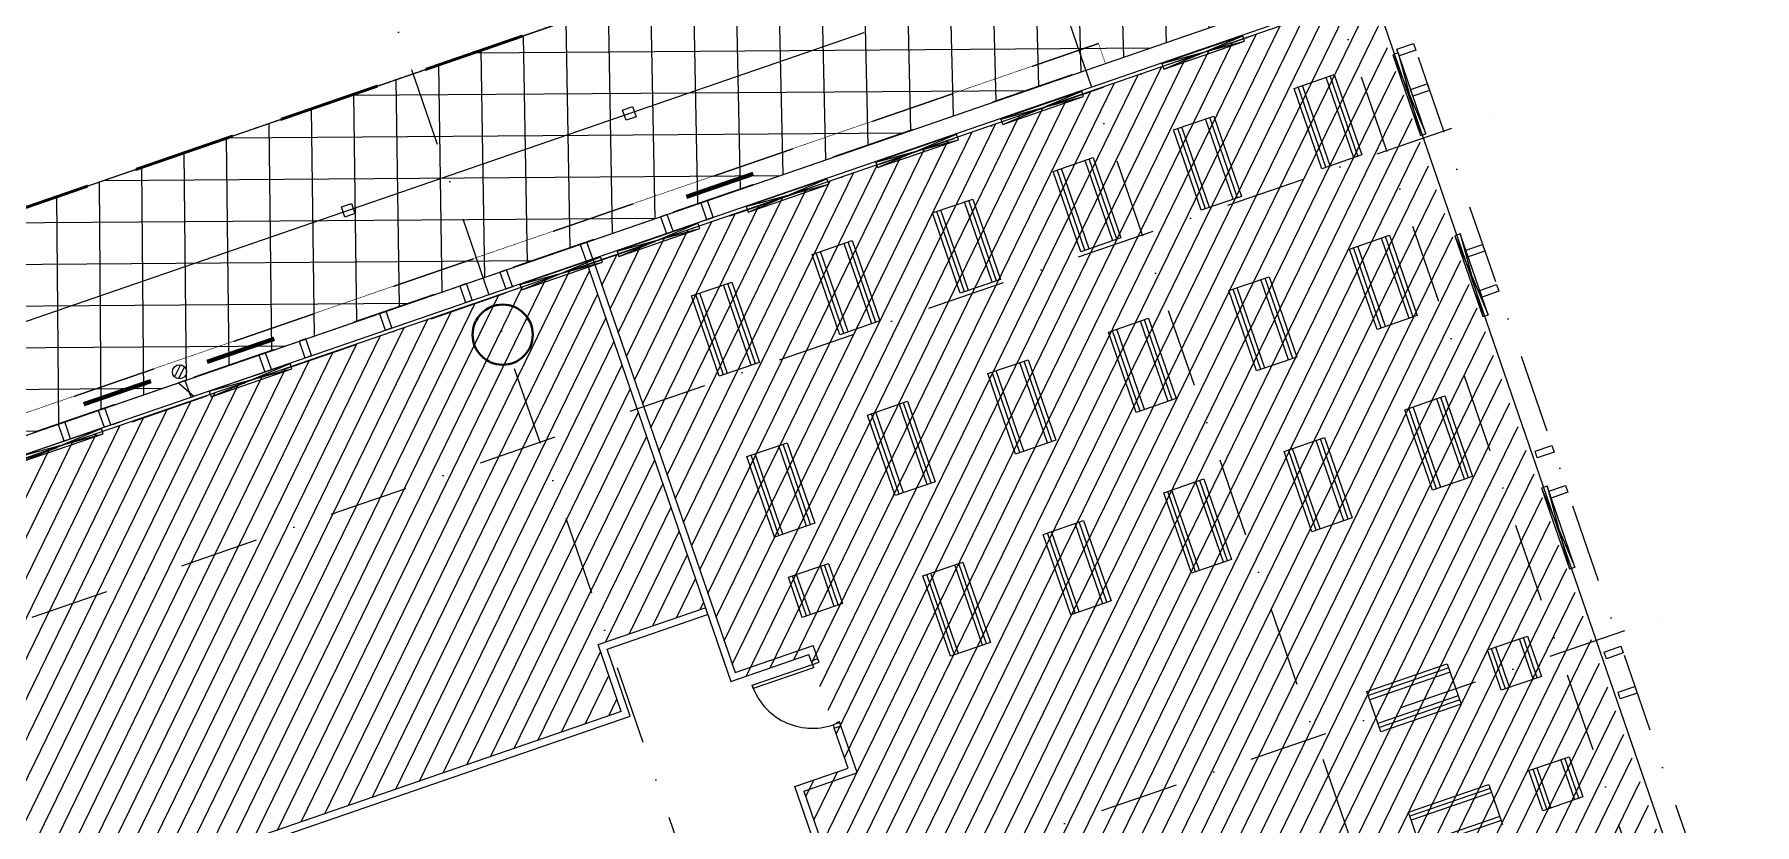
# Model space of a CAD drawing. Extents: x 760773 to 1075934, y 719259 to 1013331.
# Drawn here: x 994841 to 1019136, y 877150 to 888305 of the extents above; entities that cross this region are included whole.
import ezdxf

# ---------------------------------------------------------------- set-up
doc = ezdxf.new("R2010")
doc.units = 0
doc.header["$MEASUREMENT"] = 0
for name, pattern in [('DGN2', [0.82956, 0.41478, -0.41478]), ('DGN3', [1.24434, 0.8295600000000001, -0.41478]), ('DGN4', [1.1161312, 0.5580656, -0.2790328, 0, -0.2790328])]:
    doc.linetypes.add(name, pattern=pattern)
doc.layers.add('2', color=7, linetype='Continuous')
doc.layers.add('e-b-shell', color=253, linetype='Continuous')
for name, color, linetype, lineweight in [('27', 7, 'Continuous', 0), ('A-Door', 4, 'Continuous', 0), ('A-WALL', 2, 'Continuous', 0), ('AC-DIFF-HL', 7, 'Continuous', 0), ('spare0', 7, 'Continuous', 0)]:
    doc.layers.add(name, color=color, linetype=linetype, lineweight=lineweight)
doc.dimstyles.get("Standard").update_dxf_attribs({"dimtxt": 0.18, "dimasz": 0.18, "dimexe": 0.18, "dimexo": 0.0625, "dimgap": 0.09, "dimtad": 0, "dimtih": 1, "dimtoh": 1, "dimdec": 4, "dimzin": 0, "dimdsep": 46, "dimtxsty": 'Standard', "dimcen": 0.09, "dimadec": 0, "dimazin": 0, "dimtfac": 1, "dimtdec": 4, "dimtofl": 0, "dimtmove": 0, "dimatfit": 3, "dimfxl": 1, "dimtolj": 1, "dimtzin": 0, "dimarcsym": 0})
pattern_1 = [(244.0000000025343, (1013934.397996835, 889221.9745126645), (224.6985115796392, -109.5927866873305), [])]

# ---------------------------------------------------------------- blocks, each defined once
blk = doc.blocks.new('AnonymousCell')
at = {"layer": 'e-b-shell', "lineweight": 0, "flags": 128}
for points in [[(8.212448826641776, 31.43619029212277), (8.245005334727466, 31.3416383311851), (8.008588137454353, 31.26023431192152), (7.976031629368663, 31.3547862728592), (8.212448826641776, 31.43619029212277)], [(9.189148344332352, 28.59963320114184), (9.221704852534458, 28.50508123717736), (8.985287655261345, 28.42367721791379), (8.95273114729207, 28.51822917873506), (9.189148344332352, 28.59963320114184)], [(10.16584785608575, 25.76307611318771), (10.19840436719824, 25.66852414933965), (9.961987173068337, 25.58712012995966), (9.929430665099062, 25.68167209392413), (10.16584785608575, 25.76307611318771)], [(11.14254766376689, 22.92651810357347), (11.17510417185258, 22.83196614275221), (10.9386869778391, 22.75056212348863), (10.90613046975341, 22.8451140843099), (11.14254766376689, 22.92651810357347)]]:
    blk.add_lwpolyline(points, dxfattribs=at)
blk = doc.blocks.new('AnonymousCell2')
at = {"layer": 'e-b-shell', "lineweight": 0, "flags": 128}
for points in [[(8.21238874772098, 31.4361788140377), (8.24494525580667, 31.34162685018964), (8.00852806167677, 31.26022283080965), (7.975971553707495, 31.35477479174733), (8.21238874772098, 31.4361788140377)], [(9.189088265527971, 28.59962172002997), (9.22164477664046, 28.50506975920871), (8.985227579600178, 28.42366573994514), (8.952671071514487, 28.5182177007664), (9.189088265527971, 28.59962172002997)], [(10.16578778030816, 25.76306463207584), (10.19834429142065, 25.66851266822778), (9.96192709740717, 25.5871086489642), (9.92937058932148, 25.68166061281227), (10.16578778030816, 25.76306463207584)], [(11.14248758810572, 22.9265066224616), (11.17504409619141, 22.83195466164034), (10.93862690206151, 22.75055064237677), (10.90607039397582, 22.84510260319803), (11.14248758810572, 22.9265066224616)]]:
    blk.add_lwpolyline(points, dxfattribs=at)
blk = doc.blocks.new('AnonymousCell4')
at = {"layer": 'e-b-shell', "lineweight": 13}
for p, q in [((0.01493497425690293, 0.09875125274993479), (-0.06870090635493398, -0.0727277168771252)), ((0.0688626179471612, 0.07244898832868785), (-0.01477326569147408, -0.0990299874683842))]:
    blk.add_line(p, q, dxfattribs=at)
blk.add_circle((8.085044100880623e-05, -0.0001393689308315516), 0.1, dxfattribs=at)

msp = doc.modelspace()

# ---------------------------------------------------------------- hatches: boundary and pattern name
at = {"layer": '27', "lineweight": 0, "true_color": 0x636466}
h = msp.add_hatch(dxfattribs=at)
h.set_pattern_fill('ANSI31', color=251, scale=1999.999999999999)
h.set_pattern_definition(pattern_1)
edge = h.paths.add_edge_path()
edge.add_line((1005121.196044833, 879324.625989487), (1004769.720587564, 879203.6032840948))
edge.add_line((1004769.720587565, 879203.6032840948), (1002743.023682597, 885089.5670407234))
edge.add_line((1002743.023682597, 885089.5670407234), (1003096.38844408, 885211.2374079174))
edge.add_line((1003096.38844408, 885211.2374079173), (1013698.244934307, 888861.7493501611))
edge.add_line((1013698.244934307, 888861.7493501612), (1022960.606772674, 861961.8971040047))
edge.add_line((1022960.606772674, 861961.8971040049), (1012358.750282448, 858311.3851617612))
edge.add_line((1012358.750282448, 858311.3851617611), (1011301.253831904, 861382.5778841877))
edge.add_arc((1011303.144869057, 861383.2290204909), 2.00000000003361, 108.99992429524369, 198.999999837239, ccw=False)
edge.add_line((1011302.493735247, 861385.1200585024), (1011957.737960869, 861610.7377704063))
edge.add_line((1011957.737960869, 861610.7377704068), (1011241.392492004, 863691.2372724828))
edge.add_line((1011241.392492004, 863691.2372724827), (1010586.123572562, 863465.6100893928))
edge.add_arc((1010585.472436253, 863467.5011265437), 1.999999999981626, 198.9999998414781, 289.0000000070585, ccw=False)
edge.add_line((1010583.5813991, 863466.8499902397), (1007146.213616763, 873449.6909828277))
edge.add_arc((1007148.104653916, 873450.3421191316), 2.00000000003361, 108.9997066509165, 198.999999837239, ccw=False)
edge.add_line((1007147.45352729, 873452.2331596166), (1007802.698998445, 873677.8485162802))
edge.add_line((1007802.698998445, 873677.8485162802), (1007086.419201576, 875757.9949071537))
edge.add_line((1007086.419201576, 875757.9949071534), (1006431.199873515, 875532.3847996852))
edge.add_arc((1006430.548737206, 875534.2758368367), 2.000000000053797, 198.9999998446315, 289.0000000028193, ccw=False)
edge.add_line((1006428.657700053, 875533.6247005329), (1005677.090977225, 877716.3329716327))
edge.add_arc((1005678.982014377, 877716.9841079364), 1.999999999961439, 108.99998757649041, 198.9999998414781, ccw=False)
edge.add_line((1005678.330878479, 877718.8751452287), (1006333.575025428, 877944.4936395941))
edge.add_line((1006333.575025427, 877944.4936395941), (1005780.222212797, 879551.5468970063))
edge.add_line((1005780.222212797, 879551.5468970065), (1005123.087082465, 879325.2771235534))
h = msp.add_hatch(dxfattribs=at)
h.set_pattern_fill('ANSI31', color=251, scale=1999.999999999999)
h.set_pattern_definition(pattern_1)
h.paths.add_polyline_path([(1004317.040323936, 880211.1268692502), (1002804.210603, 879690.2178220522), (1003129.768927134, 878744.6999673127), (992941.2652856108, 875236.6200782493), (997084.1562073695, 863204.7911999892), (986422.6061961268, 859533.7251301202), (980286.5696318127, 877358.8129419602), (1002648.469171476, 885057.0093597024)])
at = {"layer": 'spare0', "linetype": 'Continuous', "lineweight": 0, "true_color": 0x555555}
h = msp.add_hatch(dxfattribs=at)
h.set_pattern_fill('USER', color=251, scale=599.9999989717211, style=0, double=1, pattern_type=0)
h.set_pattern_definition([(360, (815734611.7986956, 815628092.458239), (-2.842170943040401e-13, 599.9999989717255), []), (90, (815734611.7986956, 815628092.458239), (-599.9999989717255, -2.842170943040401e-13), [])])
h.paths.add_polyline_path([(981040.7986950857, 881154.9582385336), (982032.208214162, 878275.6928893846), (1011816.639666912, 888531.2842680718), (1010825.230144976, 891410.5496174612)])

# ---------------------------------------------------------------- linework, layer by layer
at = {"layer": '2', "color": 1, "linetype": 'DGN4', "lineweight": 0, "ltscale": 2000}
for p, q in [((1012203.543781304, 894315.6555029929), (1032521.011960513, 835326.5179677887)), ((1011399.852310697, 894038.9225400323), (1032201.251718545, 833627.2721073274)), ((1007948.706571271, 892850.5986446431), (1028750.105979934, 832438.948211356)), ((999439.0321470125, 889920.4849265463), (1020240.209231483, 829509.4801746251)), ((977224.6157179876, 876296.7725270943), (1014738.034590273, 889213.2028636007)), ((977924.5906724915, 874263.884853117), (1015437.987042263, 887180.329596734)), ((980366.285275889, 867172.4664906978), (1017879.681646359, 880088.9112343148))]:
    msp.add_line(p, q, dxfattribs=at)
at = {"layer": 'A-Door', "color": 4, "linetype": 'Continuous', "lineweight": 0, "ltscale": 0.001000001580537662, "flags": 128}
for points in [[(1005907.331079386, 879489.5519183937), (1005812.779071541, 879456.9950543571), (1005829.057503315, 879409.719050281), (1005923.609511349, 879442.2759138262), (1005907.331079386, 879489.5519183937)], [(1005829.057503319, 879409.7190502824), (1005845.335936283, 879362.4430462058), (1004994.36786351, 879069.4312704786), (1004978.089431856, 879116.7072747935), (1005829.057503319, 879409.7190502824)], [(1006216.621286959, 878591.307842008), (1006122.069278927, 878558.7509773884), (1006138.347710342, 878511.4749740282), (1006232.899718493, 878544.0318378118), (1006213.365600438, 878600.7630425598)], [(1006213.365600438, 878600.7630425598), (1006166.089595884, 878584.4846104298), (1006169.345282644, 878575.0294099964), (1006216.621286959, 878591.307842008)]]:
    msp.add_lwpolyline(points, dxfattribs=at)
at = {"layer": 'A-Door', "color": 4, "linetype": 'Continuous', "lineweight": 0, "ltscale": 0.001000001580537662}
msp.add_arc((1005829.057503319, 879409.7190502824), 900.0014224838932, 198.9999984469047, 288.999998447693, dxfattribs=at)
at = {"layer": 'A-WALL', "color": 2, "linetype": 'Continuous', "lineweight": 0, "ltscale": 0.001000001580537662}
for p, q in [((1004325.226113199, 885683.9340256954), (1004438.688521504, 885723.00226598)), ((1002632.063253437, 885104.6556053228), (1004675.16872638, 879171.0464674183)), ((1002726.614720972, 885137.2135652447), (1004492.987656233, 880007.2940733602)), ((1001489.309053896, 884707.3226733729), (1001602.771462201, 884746.3909140151)), ((997952.2530708887, 883489.6112247292), (998065.7154788357, 883528.6794654905)), ((995947.7478021557, 882799.4238160171), (996061.2102103402, 882838.4920560621)), ((1004492.987656233, 880007.2940733602), (1004737.163772108, 879298.1551416725)), ((1004675.16872638, 879171.0464674187), (1005780.222256092, 879551.5469119141)), ((1004737.163772107, 879298.1551416722), (1005842.217470129, 879678.6556441239)), ((1005812.779245613, 879456.9951142959), (1005780.222256092, 879551.5469119141)), ((1005874.774285579, 879584.1037865656), (1005842.217470129, 879678.6556441239)), ((1005907.331079386, 879489.5519183937), (1005874.774088889, 879584.1037188399)), ((993068.3745375072, 875174.6233547173), (1003256.886475993, 878682.706976466)), ((1006333.575025427, 877944.4936395941), (1006138.34794354, 878511.4750543252)), ((1006460.032379438, 877884.3901330143), (1006232.899748534, 878544.0318481564)), ((1005581.887938002, 877685.6671380794), (1006333.575025427, 877944.4936395941)), ((1005708.996556622, 877623.6720772426), (1006458.792479394, 877881.8479604783)), ((1006334.758897304, 875499.1674185955), (1005581.887964254, 877685.6671471182)), ((1005708.996582875, 877623.6720862818), (1006396.753886012, 875626.276073216))]:
    msp.add_line(p, q, dxfattribs=at)
for points in [[(1003129.77749366, 878744.702916918), (1002804.210603, 879690.2178220527), (1004317.040323936, 880211.1268692502)], [(1003256.887430507, 878682.7042043591), (1002931.319276008, 879628.222779944), (1004349.597139386, 880116.5750116924)], [(1003129.77749366, 878744.702916918), (992941.2652856108, 875236.620078249), (998028.3038797899, 860462.787269742)]]:
    msp.add_lwpolyline(points, dxfattribs=at)
msp.add_arc((1006458.141342087, 877883.7389972858), 2, 289.0000302351959, 18.99998242013459, dxfattribs=at)
at = {"layer": 'AC-DIFF-HL', "color": 4, "linetype": 'Continuous', "lineweight": 13}
for p, q in [((1010792.615457295, 887815.9960354884), (1011907.492546414, 888284.3388799101)), ((1010766.463818114, 887892.0646296603), (1011933.644154909, 888208.2702857528)), ((1014025.2605617, 888017.8216917685), (1014493.603406122, 886902.9446026493)), ((1014101.329155857, 888043.9733002629), (1014417.534811951, 886876.7929634686)), ((1008518.605166022, 887034.2140073719), (1009633.482285827, 887502.5568517795)), ((1012633.239461549, 887543.2960750886), (1013200.548547922, 887738.6362588248)), ((1013023.924963406, 886408.6796713053), (1012633.239461549, 887543.2960750886)), ((1013082.00512421, 886428.6782575673), (1012691.324751862, 887563.2964444718)), ((1013140.090414522, 886448.6786269507), (1012749.410042174, 887583.2968138552)), ((1013475.063474353, 886564.0191011752), (1013084.383102005, 887698.6372880796)), ((1013533.148764666, 886584.0194705586), (1013142.468392317, 887718.637657463)), ((1013200.548547922, 887738.6362588248), (1013591.228920269, 886604.0180719204)), ((1008492.453557512, 887110.2825708428), (1009659.633894321, 887426.4882576226)), ((1010931.312199632, 886957.2755415689), (1011498.621286004, 887152.6157253053)), ((1011773.136212436, 885977.9985676556), (1011382.455840087, 887112.6167545599)), ((1011831.221502748, 885997.9989370388), (1011440.5411304, 887132.6171239433)), ((1011498.621286004, 887152.6157253053), (1011889.301658352, 886017.9975384007)), ((1006724.035284506, 886502.3180317464), (1007891.215621315, 886818.5237185262)), ((1006750.186893001, 886426.2494375893), (1007865.064012806, 886894.5922819969)), ((1011321.997701488, 885822.6591377858), (1010931.312199632, 886957.2755415689)), ((1011380.077862292, 885842.6577240477), (1010989.397489944, 886977.2759109521)), ((1011438.163152605, 885862.6580934311), (1011047.482780257, 886997.2762803355)), ((1009229.384935088, 886371.2550071445), (1009796.69402146, 886566.5951908808)), ((1010129.294238204, 885411.9784026147), (1009738.613865856, 886546.596589519)), ((1009796.69402146, 886566.5951908808), (1010187.374393808, 885431.9770039765)), ((1013591.228920269, 886604.0180719204), (1013023.924968605, 886408.6796562059)), ((1009620.070436945, 885236.6386033613), (1009229.384935088, 886371.2550071445)), ((1009678.150597748, 885256.6371896233), (1009287.470225401, 886391.2553765278)), ((1009736.235888061, 885276.6375590067), (1009345.555515713, 886411.2557459112)), ((1010071.208947892, 885391.9780332312), (1009680.528575544, 886526.5962201356)), ((1004894.197701178, 885873.238138154), (1006061.378068672, 886189.4438249181)), ((1004920.349340373, 885797.1695746676), (1006035.226429478, 886265.5123884036)), ((1007527.457671499, 885785.2344730493), (1008094.766757871, 885980.5746567856)), ((1007976.22333416, 884670.6166555282), (1007585.542961812, 885805.2348424327)), ((1008034.308624472, 884690.6170249115), (1007643.628252124, 885825.2352118159)), ((1008369.281684303, 884805.957499136), (1007978.601311955, 885940.5756860403)), ((1008427.366974615, 884825.9578685194), (1008036.686602267, 885960.5760554237)), ((1008094.766757871, 885980.5746567856), (1008485.447130219, 884845.9564698812)), ((1011889.301658352, 886017.9975384007), (1011321.997706688, 885822.6591226863)), ((1003070.9600266, 885246.4272294071), (1004238.140363409, 885562.6329161869)), ((1003097.11166578, 885170.3586352353), (1004211.9887549, 885638.7014796586)), ((1007918.143173356, 884650.6180692661), (1007527.457671499, 885785.2344730493)), ((1005825.530407921, 885199.2139389575), (1006392.839494294, 885394.554122694)), ((1006667.354420725, 884219.9369650442), (1006276.674048377, 885354.5551519486)), ((1006725.439711037, 884239.9373344276), (1006334.759338689, 885374.555521332)), ((1006392.839494294, 885394.554122694), (1006783.519866641, 884259.9359357895)), ((1010187.374393808, 885431.9770039765), (1009620.070442144, 885236.6385882619)), ((1013414.495781519, 885274.3726302739), (1013981.804867891, 885469.7128140102)), ((1013921.346734492, 884179.7551821361), (1013530.666362144, 885314.3733690405)), ((1014256.319794323, 884295.0956563606), (1013865.639421975, 885429.713843265)), ((1014314.405084635, 884315.0960257441), (1013923.724712287, 885449.7142126483)), ((1013981.804867891, 885469.7128140102), (1014372.485240239, 884335.0946271059)), ((1014904.20279701, 885461.1964913898), (1015372.545641418, 884346.319371584)), ((1014980.271360481, 885487.348099899), (1015296.47704726, 884320.1677630898)), ((1001697.294036676, 884774.1745574559), (1002864.474373485, 885090.3802442347)), ((1001723.445645185, 884698.1059939842), (1002838.32276499, 885166.4488383918)), ((1006216.215909778, 884064.5975351743), (1005825.530407921, 885199.2139389575)), ((1006274.296070582, 884084.5961214363), (1005883.615698233, 885219.2143083408)), ((1006332.381360894, 884104.5964908197), (1005941.700988546, 885239.2146777242)), ((1013805.181283376, 884139.7562264907), (1013414.495781519, 885274.3726302739)), ((1013863.261444179, 884159.7548127527), (1013472.581071831, 885294.3729996572)), ((1008485.447130219, 884845.9564698812), (1007918.143178555, 884650.6180541667)), ((1011712.674252397, 884688.0396518429), (1012279.98333877, 884883.3798355791)), ((1012554.498265201, 883708.7626779296), (1012163.817892853, 884843.380864834)), ((1012612.583555514, 883728.763047313), (1012221.903183165, 884863.3812342173)), ((1012279.98333877, 884883.3798355791), (1012670.663711118, 883748.7616486748)), ((1004123.604399805, 884613.193837136), (1004690.913486177, 884808.5340208724)), ((1004514.289901661, 883478.5774333529), (1004123.604399805, 884613.193837136)), ((1004572.370062465, 883498.5760196147), (1004181.689690117, 884633.1942065194)), ((1004630.455352777, 883518.5763889982), (1004239.774980429, 884653.1945759027)), ((1004965.428412609, 883633.9168632228), (1004574.74804026, 884768.5350501271)), ((1005023.513702921, 883653.9172326061), (1004632.833330573, 884788.5354195104)), ((1004690.913486177, 884808.5340208724), (1005081.593858525, 883673.915833968)), ((1012103.359754254, 883553.4232480597), (1011712.674252397, 884688.0396518429)), ((1012161.439915058, 883573.4218343217), (1011770.75954271, 884708.0400212262)), ((1012219.52520537, 883593.4222037051), (1011828.844833022, 884728.0403906095)), ((1006783.519866641, 884259.9359357895), (1006216.215914977, 884064.5975200749)), ((1010010.746987853, 884102.0191174186), (1010578.056074226, 884297.3593011549)), ((1010401.43248971, 882967.4027136354), (1010010.746987853, 884102.0191174186)), ((1010459.512650514, 882987.4012998973), (1010068.832278166, 884122.0194868018)), ((1010517.597940827, 883007.4016692807), (1010126.917568478, 884142.0198561852)), ((1010852.571000657, 883122.7421435053), (1010461.890628309, 884257.3603304096)), ((1010910.65629097, 883142.7425128886), (1010519.975918622, 884277.360699793)), ((1010578.056074226, 884297.3593011549), (1010968.736446574, 883162.7411142504)), ((1014372.485240239, 884335.0946271059), (1013805.181288575, 884139.7562113913)), ((997337.9807736985, 883190.4269430995), (998452.8578935042, 883658.7697875071)), ((1005081.593858525, 883673.915833968), (1004514.289906861, 883478.5774182534)), ((1008308.819724265, 883515.9985833233), (1008876.128810637, 883711.3387670596)), ((1009150.643737069, 882536.72160941), (1008759.96336472, 883671.3397963144)), ((1009208.729027381, 882556.7219787935), (1008818.048655033, 883691.3401656977)), ((1008876.128810637, 883711.3387670596), (1009266.809182985, 882576.7205801553)), ((1012670.663711118, 883748.7616486748), (1012103.359759453, 883553.4232329603)), ((997311.8291652042, 883266.4955372565), (998479.0095019983, 883582.701193351)), ((1008699.505226122, 882381.3821795401), (1008308.819724265, 883515.9985833233)), ((1008757.585386925, 882401.3807658021), (1008366.905014577, 883535.9989527065)), ((1008815.670677238, 882421.3811351856), (1008424.99030489, 883555.99932209)), ((1010968.736446574, 883162.7411142504), (1010401.43249491, 882967.4026985359)), ((1014195.873923162, 883005.0856611992), (1014763.183009534, 883200.4258449355)), ((1015037.697935965, 882025.8086872859), (1014647.017563617, 883160.4268741902)), ((1015095.783226278, 882045.8090566691), (1014705.102853929, 883180.4272435736)), ((1014763.183009534, 883200.4258449355), (1015153.863381882, 882065.8076580311)), ((1006606.892460687, 882929.9780492316), (1007174.201547059, 883125.3182329679)), ((1006997.577962543, 881795.3616454483), (1006606.892460687, 882929.9780492316)), ((1007055.658123347, 881815.3602317104), (1006664.977750999, 882949.9784186148)), ((1007113.74341366, 881835.3606010937), (1006723.063041311, 882969.9787879983)), ((1007448.71647349, 881950.7010753183), (1007058.036101142, 883085.3192622226)), ((1007506.801763803, 881970.7014447016), (1007116.121391455, 883105.319631606)), ((1007174.201547059, 883125.3182329679), (1007564.881919407, 881990.7000460635)), ((1014586.559425018, 881870.469257416), (1014195.873923162, 883005.0856611992)), ((1014644.639585822, 881890.467843678), (1014253.959213474, 883025.0860305824)), ((1014702.724876134, 881910.4682130613), (1014312.044503786, 883045.0863999657)), ((994645.9174309974, 882349.9816941022), (995813.0977984783, 882666.187350182)), ((994672.0690701776, 882273.9130999304), (995786.9461592976, 882742.2559443528)), ((1004904.965196378, 882343.9575148884), (1005472.274282751, 882539.2976986247)), ((1005746.789209182, 881364.6805409751), (1005356.108836834, 882499.2987278794)), ((1005804.874499495, 881384.6809103583), (1005414.194127146, 882519.2990972628)), ((1005472.274282751, 882539.2976986247), (1005862.954655098, 881404.6795117203)), ((1009266.809182985, 882576.7205801553), (1008699.505231321, 882381.3821644407)), ((1012494.051142771, 882418.7606373958), (1013061.360229144, 882614.1008211321)), ((1012884.736644628, 881284.1442336126), (1012494.051142771, 882418.7606373958)), ((1012942.816805432, 881304.1428198746), (1012552.136433084, 882438.761006779)), ((1013000.902095744, 881324.143189258), (1012610.221723396, 882458.7613761624)), ((1013335.875155575, 881439.4836634825), (1012945.194783227, 882574.1018503868)), ((1013393.960445887, 881459.4840328657), (1013003.280073539, 882594.1022197702)), ((1013061.360229144, 882614.1008211321), (1013452.040601491, 881479.4826342277)), ((1005295.650698235, 881209.3411111053), (1004904.965196378, 882343.9575148884)), ((1005353.730859039, 881229.3396973672), (1004963.050486691, 882363.9578842716)), ((1005411.816149351, 881249.3400667505), (1005021.135777003, 882383.9582536549)), ((1007564.881919407, 881990.7000460635), (1006997.577967743, 881795.361630349)), ((1010791.97650486, 881833.1691530922), (1011359.285591233, 882028.5093368285)), ((1011633.800517664, 880853.8921791789), (1011243.120145316, 881988.5103660831)), ((1011691.885807977, 880873.8925485623), (1011301.205435629, 882008.5107354666)), ((1011359.285591233, 882028.5093368285), (1011749.965963581, 880893.8911499241)), ((1015153.863381882, 882065.8076580311), (1014586.559430218, 881870.4692423166)), ((1016204.820748709, 881925.4373635794), (1016521.026404788, 880758.2569960997)), ((1011182.662006717, 880698.552749309), (1010791.97650486, 881833.1691530922)), ((1011240.742167521, 880718.551335571), (1010850.061795173, 881853.1695224755)), ((1011298.827457833, 880738.5517049542), (1010908.147085485, 881873.1698918588)), ((1016128.752154538, 881899.2857243987), (1016597.09499896, 880784.4086352794)), ((1009090.136299844, 881246.8957896063), (1009657.445386217, 881442.2359733426)), ((1009657.445386217, 881442.2359733426), (1010048.125758565, 880307.6177864382)), ((1013452.040601491, 881479.4826342277), (1012884.736649827, 881284.1442185132)), ((1005862.954655098, 881404.6795117203), (1005295.650703435, 881209.3410960058)), ((1009480.821801701, 880112.279385823), (1009090.136299844, 881246.8957896063)), ((1009538.901962505, 880132.277972085), (1009148.221590157, 881266.8961589896)), ((1009596.987252817, 880152.2783414684), (1009206.306880469, 881286.8965283729)), ((1009931.960312648, 880267.618815693), (1009541.2799403, 881402.2370025973)), ((1009990.045602961, 880287.6191850763), (1009599.365230612, 881422.2373719807)), ((1006137.469950195, 880230.0612832616), (1005942.129765585, 880797.3703721709)), ((1006195.555240703, 880250.0616520755), (1006000.215055897, 880817.3707415543)), ((1007388.254830064, 880660.7422652044), (1007955.563916437, 880856.0824489407)), ((1007895.105783037, 879566.1248170666), (1007504.425410689, 880700.743003971)), ((1008230.078842868, 879681.4652912911), (1007839.39847052, 880816.0834781955)), ((1008288.164133181, 879701.4656606744), (1007897.483760832, 880836.0838475788)), ((1007955.563916437, 880856.0824489407), (1008346.244288785, 879721.4642620364)), ((1011749.965963581, 880893.8911499241), (1011182.662011917, 880698.5527342097)), ((1005744.411598724, 880094.7204435087), (1005549.071415442, 880662.029528563)), ((1005802.496889233, 880114.7208123223), (1005607.156705754, 880682.0298979463)), ((1007778.940331921, 879526.1258614212), (1007388.254830064, 880660.7422652044)), ((1007837.020492725, 879546.1244476832), (1007446.340120377, 880680.7426345877)), ((1010048.125758565, 880307.6177864382), (1009480.821806901, 880112.2793707236)), ((1016009.835188517, 879202.5213179573), (1015814.495003907, 879769.8304068666)), ((1016067.920479026, 879222.5216867711), (1015872.58029422, 879789.83077625)), ((1008346.244288785, 879721.4642620364), (1007778.940337121, 879526.1258463218)), ((1015616.776837047, 879067.1804782044), (1015421.436653764, 879634.4895632587)), ((1015674.862127555, 879087.1808470179), (1015479.521944077, 879654.4899326419)), ((1013661.424432828, 879028.4687556911), (1014796.042619732, 879419.1491280389)), ((1014816.041221094, 879361.068972435), (1013681.42303419, 878970.3886000867)), ((1014836.041590477, 879302.9836821224), (1013701.423403573, 878912.3033097744)), ((1014796.042619732, 879419.1491280389), (1014991.381035446, 878851.8451763748)), ((1013856.764616564, 878461.1596693187), (1013661.424432828, 879028.4687556911)), ((1014951.382064702, 878968.0106222915), (1013816.763877797, 878577.3302499434)), ((1014971.382434085, 878909.9253319792), (1013836.764247181, 878519.2449596312)), ((1014991.381020347, 878851.8451711753), (1013856.764616564, 878461.1596693187)), ((1016595.857703512, 877500.5947348176), (1016400.517518902, 878067.9038237269)), ((1016653.94299402, 877520.5951036314), (1016458.602809214, 878087.9041931102)), ((1016202.799352041, 877365.2538950647), (1016007.459168759, 877932.562980119)), ((1016260.88464255, 877385.2542638783), (1016065.544459071, 877952.5633495023)), ((1014247.445965883, 877326.5418346442), (1015382.064152788, 877717.2222069921)), ((1015402.06275415, 877659.1420513882), (1014267.444567245, 877268.4616790399)), ((1015422.063123533, 877601.0567610756), (1014287.444936629, 877210.3763887276)), ((1015382.064152788, 877717.2222069921), (1015577.402568502, 877149.918255328)), ((1014442.78614962, 876759.2327482719), (1014247.445965883, 877326.5418346442)), ((1015537.403597757, 877266.0837012447), (1014402.785410853, 876875.4033288967)), ((1015557.403967141, 877207.9984109324), (1014422.785780236, 876817.3180385843))]:
    msp.add_line(p, q, dxfattribs=at)
at = {"layer": 'AC-DIFF-HL', "color": 4, "linetype": 'Continuous', "lineweight": 13, "flags": 128}
for points in [[(1010792.615457295, 887815.9960354884), (1011933.644154909, 888208.2702857528), (1011907.492546414, 888284.3388799101), (1010766.463818114, 887892.0646296603), (1010792.615457295, 887815.9960354884)], [(1014025.2605617, 888017.8216917685), (1014417.534811951, 886876.7929634686), (1014493.603406122, 886902.9446026493), (1014101.329155857, 888043.9733002629), (1014025.2605617, 888017.8216917685)], [(1008518.605166022, 887034.2140073719), (1009659.633894321, 887426.4882576226), (1009633.482285827, 887502.5568517795), (1008492.453557512, 887110.2825708428), (1008518.605166022, 887034.2140073719)], [(1006750.186893001, 886426.2494375893), (1007891.215621315, 886818.5237185262), (1007865.064012806, 886894.5922819969), (1006724.035284506, 886502.3180317464), (1006750.186893001, 886426.2494375893)], [(1004920.349340373, 885797.1695746676), (1006061.378068672, 886189.4438249181), (1006035.226429478, 886265.5123884036), (1004894.197701178, 885873.238138154), (1004920.349340373, 885797.1695746676)], [(1003097.11166578, 885170.3586352353), (1004238.140363409, 885562.6329161869), (1004211.9887549, 885638.7014796586), (1003070.9600266, 885246.4272294071), (1003097.11166578, 885170.3586352353)], [(1014904.20279701, 885461.1964913898), (1015296.47704726, 884320.1677630898), (1015372.545641418, 884346.319371584), (1014980.271360481, 885487.348099899), (1014904.20279701, 885461.1964913898)], [(1001723.445645185, 884698.1059939842), (1002864.474373485, 885090.3802442347), (1002838.32276499, 885166.4488383918), (1001697.294036676, 884774.1745574559), (1001723.445645185, 884698.1059939842)], [(997337.9807736985, 883190.4269430995), (998479.0095019983, 883582.701193351), (998452.8578935042, 883658.7697875071), (997311.8291652042, 883266.4955372565), (997337.9807736985, 883190.4269430995)], [(994672.0690701776, 882273.9130999304), (995813.0977984783, 882666.187350182), (995786.9461592976, 882742.2559443528), (994645.9174309974, 882349.9816941022), (994672.0690701776, 882273.9130999304)], [(1016128.752154538, 881899.2857243987), (1016521.026404788, 880758.2569960997), (1016597.09499896, 880784.4086352794), (1016204.820748709, 881925.4373635794), (1016128.752154538, 881899.2857243987)]]:
    msp.add_lwpolyline(points, close=True, dxfattribs=at)
at = {"layer": 'AC-DIFF-HL', "color": 4, "linetype": 'Continuous', "lineweight": 13}
for points in [[(1005686.326635967, 880074.7201875489), (1005490.986452881, 880642.0292720338), (1006058.295211502, 880837.369342916), (1006253.635396504, 880270.0602528673), (1005686.326635967, 880074.7201875489)], [(1015558.691874289, 879047.1802222446), (1015363.351691203, 879614.4893067294), (1015930.660449824, 879809.8293776117), (1016126.000634826, 879242.520287563), (1015558.691874289, 879047.1802222446)], [(1016144.714389284, 877345.2536391049), (1015949.374206198, 877912.5627235897), (1016516.682964819, 878107.902794472), (1016712.023149821, 877540.5937044233), (1016144.714389284, 877345.2536391049)]]:
    msp.add_lwpolyline(points, dxfattribs=at)
at = {"layer": 'spare0', "color": 2, "linetype": 'DGN3', "lineweight": 53, "true_color": 0xfff500}
msp.add_line((981119.9062846882, 881168.7771720205), (1013851.907425163, 892463.380760722), dxfattribs=at)
at = {"layer": 'spare0', "color": 2, "linetype": 'Continuous', "lineweight": 13, "true_color": 0xfff500}
for p, q in [((979904.3030254833, 877542.9605637103), (1013943.801643609, 889264.1594354421)), ((980317.2452393748, 877420.7457782537), (1013788.815136073, 888946.3842438968))]:
    msp.add_line(p, q, dxfattribs=at)
at = {"layer": 'spare0', "color": 1, "linetype": 'Continuous', "lineweight": 0}
msp.add_line((980285.595670936, 877356.8658814945), (1013757.315908073, 888882.0863895913), dxfattribs=at)
at = {"layer": 'spare0', "color": 191, "linetype": 'Continuous', "lineweight": 13, "true_color": 0xb948ff}
msp.add_line((986295.2431174485, 881353.8712760714), (1006562.214549538, 888332.3104163911), dxfattribs=at)
at = {"layer": 'spare0', "color": 7, "linetype": 'Continuous', "lineweight": 0, "flags": 128}
msp.add_lwpolyline([(981040.7986950857, 881154.9582385336), (982032.208214162, 878275.6928893846), (1011816.639666912, 888531.2842680718), (1010825.230144976, 891410.5496174612), (981040.7986950857, 881154.9582385336)], dxfattribs=at)
at = {"layer": 'spare0', "color": 1, "linetype": 'Continuous', "lineweight": 0, "flags": 128}
msp.add_lwpolyline([(980283.6431090814, 877362.5365316194), (980283.6431090814, 877362.5365316194), (998647.7622708072, 824029.357549003), (1032119.334462523, 835555.0015749254), (1013757.255298017, 888882.2624164132)], dxfattribs=at)
at = {"layer": 'spare0', "color": 191, "linetype": 'DGN2', "lineweight": 13, "true_color": 0xb9b6ff, "flags": 128}
msp.add_lwpolyline([(983880.4696997396, 878912.7756376782), (983782.8788462855, 879196.2016362468), (1009870.382200359, 888178.7992346798), (1009967.973056671, 887895.3732359923), (983880.4696997396, 878912.7756376782)], dxfattribs=at)
at = {"layer": 'spare0', "color": 191, "linetype": 'Continuous', "lineweight": 13, "true_color": 0xb948ff, "flags": 128}
for points in [[(1003197.177118658, 887094.3200361044), (1003148.342138643, 887236.147901585), (1003290.170007942, 887284.9828824323), (1003339.004988312, 887143.1550158769), (1003197.177118658, 887094.3200361044)], [(999225.996766447, 885726.9405743391), (999177.1617858397, 885868.7684436351), (999318.9896557325, 885917.6034253153), (999367.8246355039, 885775.7755544682), (999225.996766447, 885726.9405743391)]]:
    msp.add_lwpolyline(points, dxfattribs=at)
at = {"layer": 'spare0', "color": 2, "linetype": 'Continuous', "lineweight": 0, "flags": 128}
for points in [[(1004334.051437258, 885690.5192885903), (1004428.603300808, 885723.0760894333), (1004347.209236739, 885959.4614955698), (1004252.657373665, 885926.9046946085), (1004334.051437258, 885690.5192885903)], [(1003766.739955663, 885495.1793666395), (1003861.291819094, 885527.7361714159), (1003779.897755144, 885764.1215714718), (1003685.345892189, 885731.5647736093), (1003766.739955663, 885495.1793666395)], [(1002632.117027997, 885104.4994327346), (1002726.668893574, 885137.0562366756), (1002645.274823187, 885373.4416395939), (1002550.722967147, 885340.884838869), (1002632.117027997, 885104.4994327346)], [(1001497.494028925, 884713.819663695), (1001592.045895336, 884746.3764673983), (1001510.651828288, 884982.7618704361), (1001416.099968074, 884950.2050695933), (1001497.494028925, 884713.819663695)], [(1000930.182548283, 884518.4797424594), (1001024.734410762, 884551.0365461624), (1000943.340350029, 884787.4219524175), (1000848.788486241, 884754.865148119), (1000930.182548283, 884518.4797424594)], [(999795.5596194254, 884127.7998140367), (999890.1114788043, 884160.3566152375), (999808.7174147348, 884396.7420207768), (999714.1655553571, 884364.1852210072), (999795.5596194254, 884127.7998140367)], [(998660.9366204723, 883737.1200446403), (998755.4884841415, 883769.6768496542), (998674.0944197146, 884006.0622524548), (998579.5425595039, 883973.5054506568), (998660.9366204723, 883737.1200446403)], [(998093.6251368491, 883541.7801234036), (998188.1770026673, 883574.3369273451), (998106.7829383585, 883810.7223272823), (998012.2310788602, 883778.1655296589), (998093.6251368491, 883541.7801234036)], [(997091.2787150332, 883196.6466411854), (997053.5540654651, 883183.6569879558), (996972.1599945993, 883420.0423909937), (996877.6081376044, 883387.4855901515), (997091.2787150332, 883196.6466411854)], [(995824.3791998612, 882760.4204140226), (995918.9310661532, 882792.9772187971), (995837.5369991033, 883029.3626248165), (995742.9851388895, 882996.8058239728), (995824.3791998612, 882760.4204140226)], [(995257.0677192184, 882565.0804968387), (995351.6195826508, 882597.6372976815), (995270.2255176258, 882834.0227003595), (995175.6736578929, 882801.4658993991), (995257.0677192184, 882565.0804968387)]]:
    msp.add_lwpolyline(points, dxfattribs=at)
at = {"layer": 'spare0', "color": 5, "linetype": 'Continuous', "lineweight": 40}
msp.add_circle((1001455.404276845, 884065.629714301), 424.9999999999984, dxfattribs=at)

# ---------------------------------------------------------------- block references
at = {"color": 7, "linetype": 'Continuous', "lineweight": 0, "xscale": 999.9999999999975, "yscale": 999.9999999999975, "zscale": 999.9999999999975}
for name, p in [('AnonymousCell', (1006105.858230828, 856740.3649317534)), ('AnonymousCell2', (1006301.258231282, 856173.0649316813))]:
    msp.add_blockref(name, p, dxfattribs=at)
at = {"color": 191, "linetype": 'DGN2', "lineweight": 13, "true_color": 0xb9b6ff, "xscale": 999.9999999999975, "yscale": 999.9999999999975, "zscale": 999.9999999999975}
msp.add_blockref('AnonymousCell4', (996890.4582306129, 883542.464931063), dxfattribs=at)

# ---------------------------------------------------------------- leaders
at = {"layer": 'spare0', "color": 191, "linetype": 'Continuous', "lineweight": 0, "true_color": 0xb9b6ff}
for points in [[(1004993.424907803, 886337.6254063156), (1004050.689725397, 886013.0156107451)], [(997283.4500881411, 883682.8844394003), (998226.1852917656, 884007.4941586762)], [(996483.752673146, 883407.5265356813), (995541.0174911, 883082.916736296)]]:
    msp.add_leader(points, dimstyle='Standard', override={"dimscale": 1, "dimtxt": 0.5, "dimasz": 0.25, "dimgap": 0.25, "dimtad": 1, "dimclrd": 0, "dimlwd": 65534}, dxfattribs=at)

doc.saveas('drawing.dxf')
